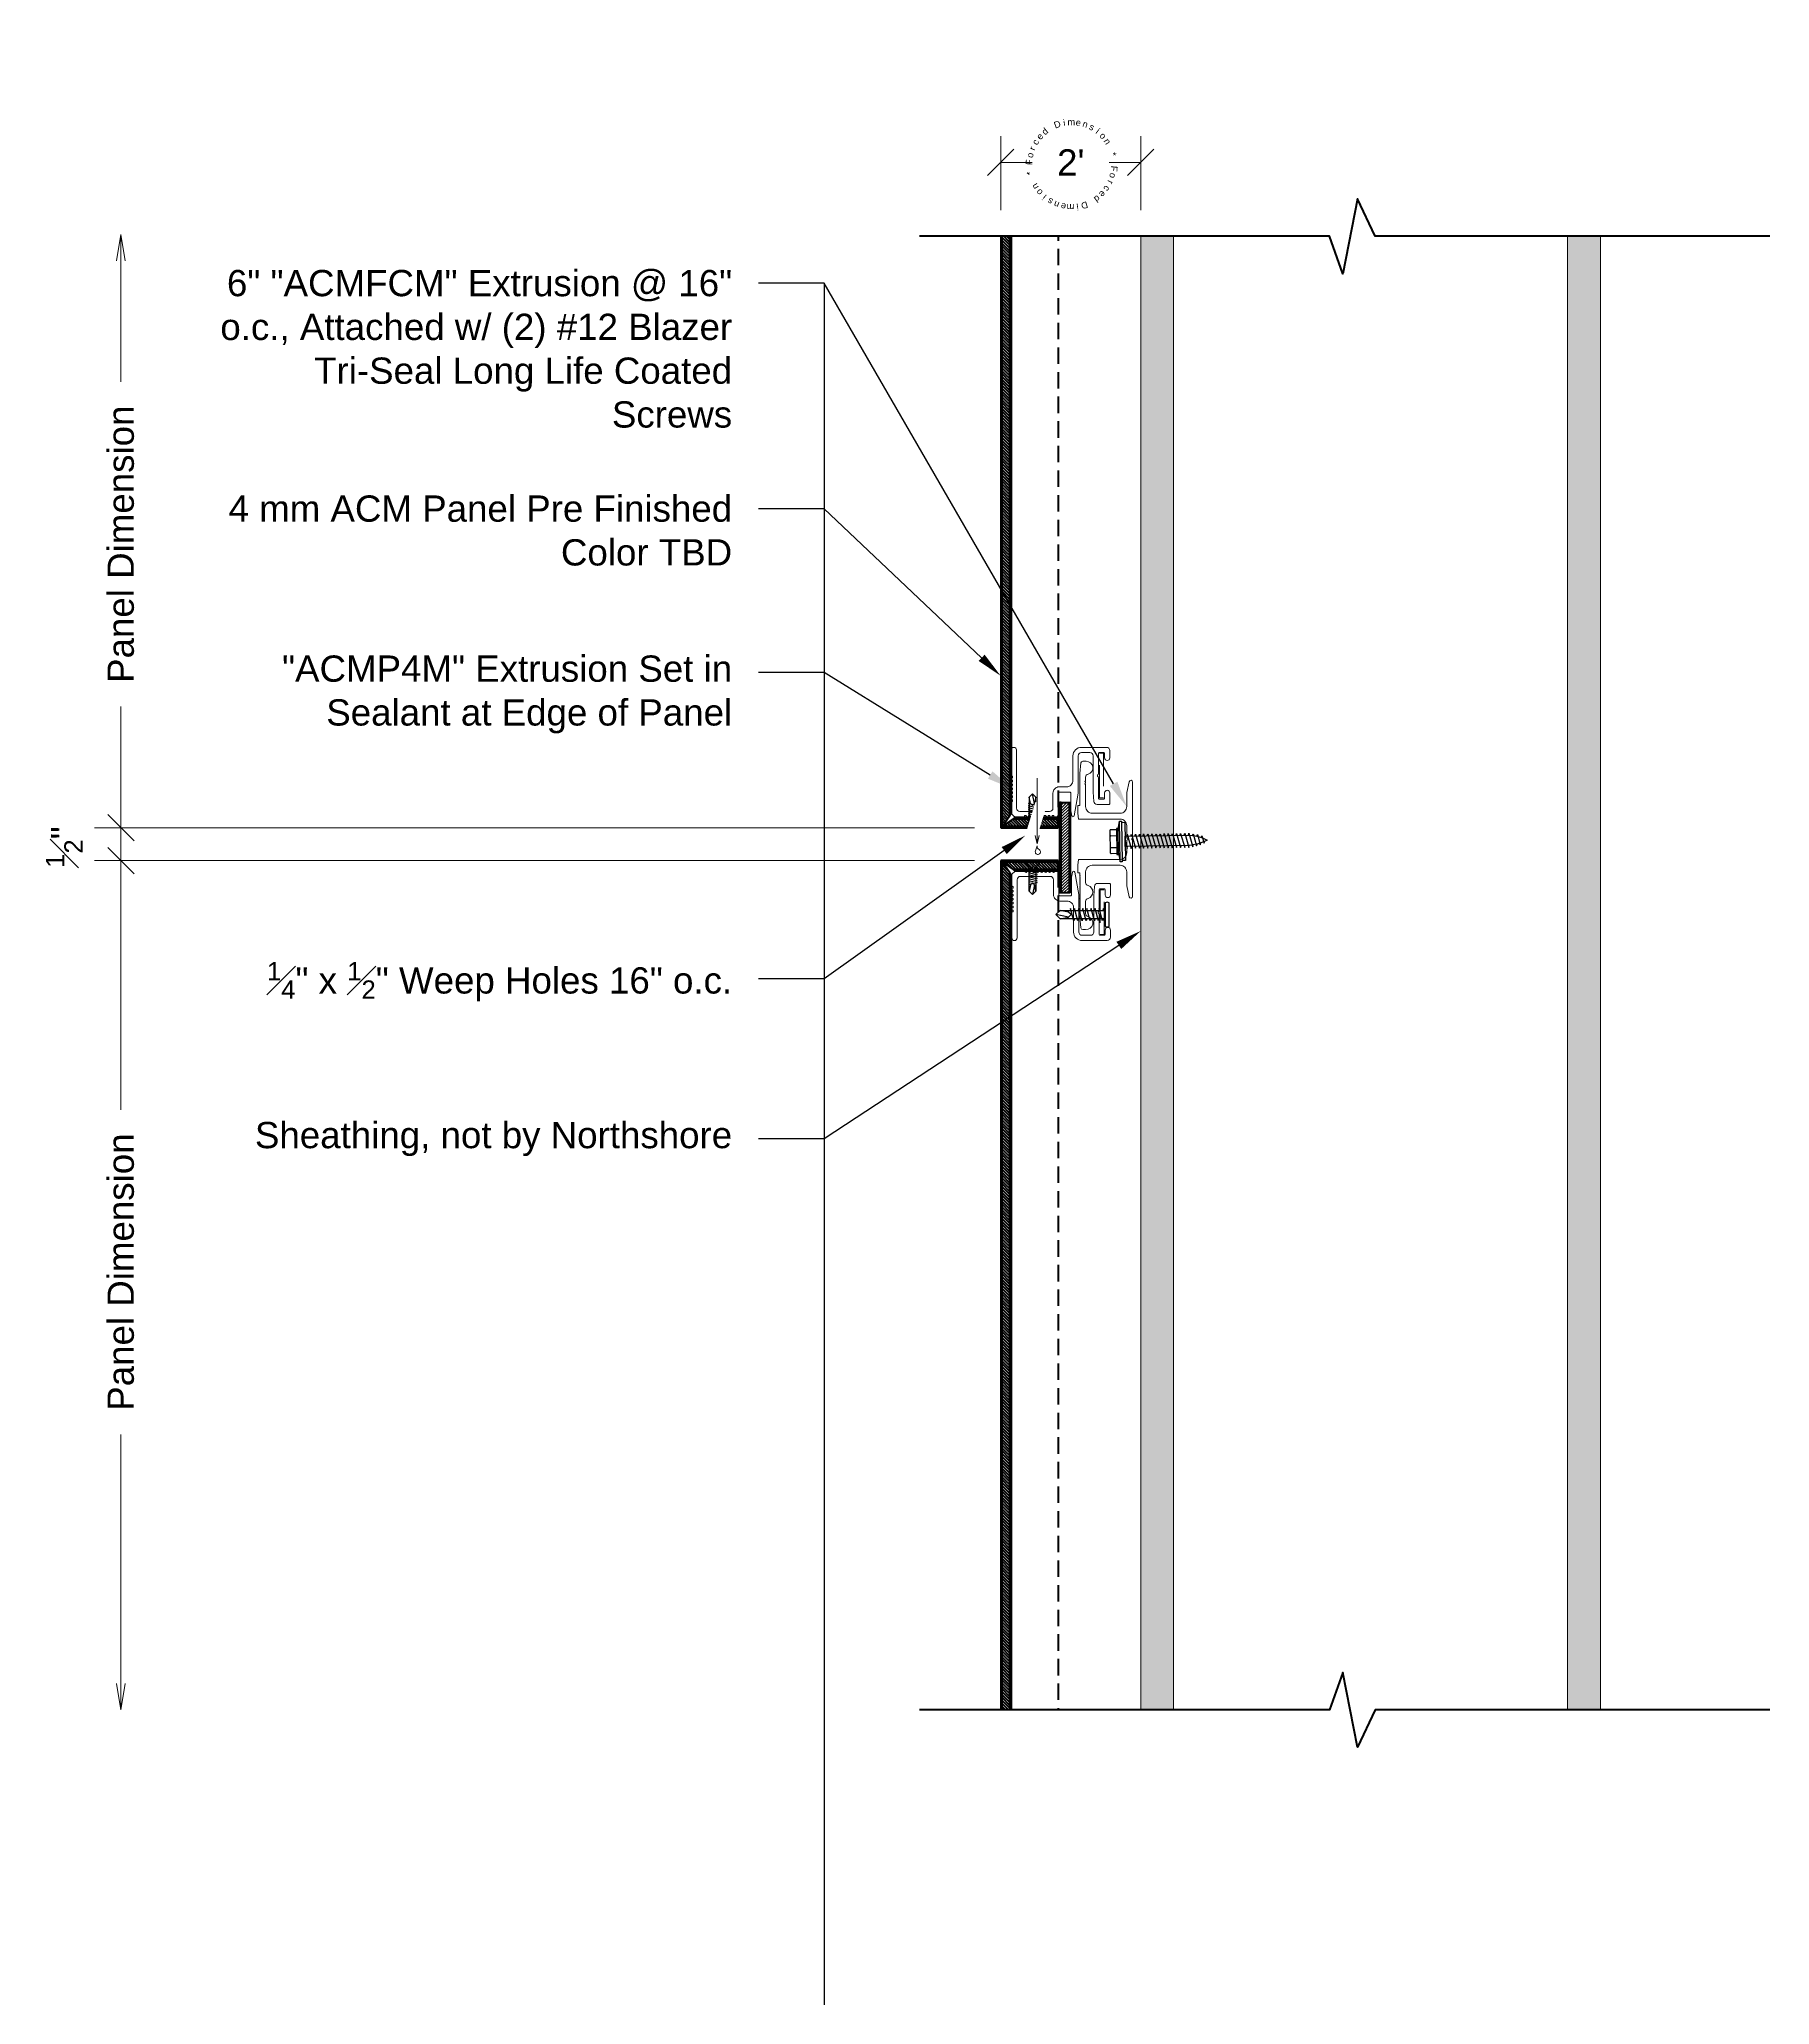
# Model space of a CAD drawing. Header units: inches. Extents: x -301 to 39679, y -468 to 370.
# Drawn here: x 113.78 to 140.13, y -304.15 to -274.22 of the extents above; entities that cross this region are included whole.
import ezdxf
from ezdxf import colors
from ezdxf.entities.mleader import LeaderData, LeaderLine
from ezdxf.enums import TextEntityAlignment as Align
from ezdxf.math import Vec2, Vec3

# ---------------------------------------------------------------- set-up
doc = ezdxf.new("R2010")
doc.units = ezdxf.units.IN
doc.header["$MEASUREMENT"] = 0
doc.linetypes.add('DASHED', pattern=[0.75, 0.5, -0.25])
doc.linetypes.add('DASHED2', pattern=[0.375, 0.25, -0.125])
doc.layers.get('Defpoints').update_dxf_attribs({"color": 3})
for name, color, linetype, lineweight in [('NSE-By_Others', 252, 'Continuous', 0), ('NSE-Call-Outs', 51, 'Continuous', 13), ('NSE-Dimensions', 51, 'Continuous', 13), ('NSE-Furring 01', 30, 'Continuous', 18), ('NSE-Hardware', 111, 'Continuous', 25), ('NSE-Hatch', 253, 'Continuous', 13), ('NSE-Notes', 11, 'Continuous', 40), ('NSE-Panels 01', 1, 'Continuous', 40)]:
    doc.layers.add(name, color=color, linetype=linetype, lineweight=lineweight)
doc.layers.add('NSE-Construction', color=86, linetype='Continuous', plot=False)
doc.layers.add('Wipeouts', color=7, linetype='Continuous')
doc.styles.add('001 - NSSM - Standard', font='arial.ttf', dxfattribs={"height": 0.1})
doc.styles.add('004 - NSSM - Standard', font='arial.ttf', dxfattribs={"height": 0.4})
doc.styles.add('3_0-0_TEXT', font='simplex.shx', dxfattribs={"width": 0.7, "height": 0.375})
doc.styles.add('Anno - NSSM - Standard', font='arial.ttf', dxfattribs={"height": 0.1})
doc.dimstyles.new('$$$FASTENER$$$', dxfattribs={"dimtxt": 0.375, "dimasz": 0, "dimexe": 0, "dimexo": 0, "dimgap": 0, "dimtad": 0, "dimtih": 1, "dimtoh": 1, "dimdec": 4, "dimzin": 3, "dimdsep": 46, "dimlunit": 4, "dimtxsty": '3_0-0_TEXT', "dimblk": 'NONE', "dimcen": 0, "dimclrd": 256, "dimclre": 256, "dimclrt": 256, "dimadec": 0, "dimazin": 0, "dimtfac": 0.375, "dimtdec": 4, "dimtofl": 0, "dimtmove": 1, "dimatfit": 3, "dimldrblk": 'NONE', "dimfxl": 1, "dimtolj": 1, "dimtzin": 0, "dimarcsym": 0})
doc.dimstyles.new('004 - NSSM - Standard$0', dxfattribs={"dimtxt": 0.4, "dimasz": 0.4, "dimexe": 0.4, "dimexo": 0.4, "dimgap": 0.4, "dimtad": 0, "dimdec": 4, "dimzin": 3, "dimdsep": 46, "dimlunit": 5, "dimtxsty": '004 - NSSM - Standard', "dimblk": 'OBLIQUE', "dimcen": 0.4, "dimclrd": 256, "dimclre": 256, "dimclrt": 256, "dimazin": 0, "dimtfac": 0.7, "dimtdec": 4, "dimtmove": 1, "dimatfit": 2, "dimfxl": 1, "dimtfill": 1, "dimtfillclr": 11, "dimfrac": 1, "dimtolj": 1, "dimtzin": 0, "dimlwd": 0, "dimlwe": 0, "dimarcsym": 0})
doc.dimstyles.get("Standard").update_dxf_attribs({"dimtxt": 0.18, "dimasz": 0.18, "dimexe": 0.18, "dimexo": 0.0625, "dimgap": 0.09, "dimtad": 0, "dimtih": 1, "dimtoh": 1, "dimdec": 4, "dimzin": 0, "dimdsep": 46, "dimtxsty": 'Standard', "dimcen": 0.09, "dimadec": 0, "dimazin": 0, "dimtfac": 1, "dimtdec": 4, "dimtofl": 0, "dimtmove": 0, "dimatfit": 3, "dimfxl": 1, "dimtolj": 1, "dimtzin": 0, "dimarcsym": 0})

# ---------------------------------------------------------------- blocks, each defined once
blk = doc.blocks.new('*U38')
h = blk.add_hatch()
h.set_pattern_fill('AR-SAND', color=256, scale=0.125)
h.set_pattern_definition([(37.5, (0, 12.23034), (-0.0078742, 0.240853), [0, -0.19, 0, -0.2125, 0, -0.203125]), (7.5, (0, 12.23034), (0.221222, 0.352768), [0, -0.1025, 0, -0.17125, 0, -0.065625]), (327.5, (-0.15375, 12.23034), (0.3892677, 0.0007074), [0, -0.0625, 0, -0.225, 0, -0.29375]), (317.5, (-0.15375, 12.23034), (0.375766, 0.109709), [0, -0.03125, 0, -0.1475, 0, -0.16875])])
h.paths.add_polyline_path([(0, 0), (0.5, 0), (0.5, 24.23), (0, 24.23)])
blk.add_lwpolyline([(0, 0), (0.5, 0), (0.5, 24.23), (0, 24.23)], close=True)
at = {"layer": 'NSE-Construction', "insert": (0.066, 0.329), "char_height": 0.1, "attachment_point": 1, "style": 'Anno - NSSM - Standard'}
blk.add_mtext_dynamic_manual_height_columns('\\A1;{\\H0.7x;\\S1#2;\\H1.42857x;"}', width=0.38327, gutter_width=0.5, heights=[0], dxfattribs=at)
blk = doc.blocks.new('*U37')
h = blk.add_hatch()
h.set_pattern_fill('AR-SAND', color=256, scale=0.125)
h.set_pattern_definition([(37.5, (0, 13.07862), (-0.0078742, 0.240853), [0, -0.19, 0, -0.2125, 0, -0.203125]), (7.5, (0, 13.07862), (0.221222, 0.352768), [0, -0.1025, 0, -0.17125, 0, -0.065625]), (327.5, (-0.15375, 13.07862), (0.3892677, 0.0007074), [0, -0.0625, 0, -0.225, 0, -0.29375]), (317.5, (-0.15375, 13.07862), (0.375766, 0.1097094), [0, -0.03125, 0, -0.1475, 0, -0.16875])])
h.paths.add_polyline_path([(0, 0), (0.5, 0), (0.5, 25.079), (0, 25.079)])
blk.add_lwpolyline([(0, 0), (0.5, 0), (0.5, 25.079), (0, 25.079)], close=True)
at = {"layer": 'NSE-Construction', "insert": (0.066, 0.329), "char_height": 0.1, "attachment_point": 1, "style": 'Anno - NSSM - Standard'}
blk.add_mtext_dynamic_manual_height_columns('\\A1;{\\H0.7x;\\S1#2;\\H1.42857x;"}', width=0.38327, gutter_width=0.5, heights=[0], dxfattribs=at)
blk = doc.blocks.new('*U40')
at = {"layer": 'NSE-Panels 01'}
h = blk.add_hatch(dxfattribs=at)
h.set_pattern_fill('ANSI31', color=8, scale=0.25)
h.set_pattern_definition([(45, (33.66664, -7.12615), (-0.022097087, 0.022097087), [])])
edge = h.paths.add_edge_path()
edge.add_line((0, 9.802), (0.687, 9.802))
edge.add_line((0, 9.782), (0, 9.939))
edge.add_line((0.855, 9.919), (0, 9.919))
edge.add_line((0.855, 9.919), (0.687, 9.802))
h = blk.add_hatch(dxfattribs=at)
h.set_pattern_fill('ANSI31', color=8, scale=0.25)
h.set_pattern_definition([(45, (33.66664, -9.24677), (-0.022097087, 0.022097087), [])])
h.paths.add_polyline_path([(0.737, 0.03), (0.737, 9.751), (0.855, 9.919), (0.855, -0.138)])
h = blk.add_hatch(dxfattribs=at)
h.set_pattern_fill('ANSI31', color=8, scale=0.25)
h.set_pattern_definition([(45, (33.66664, -5.222796), (-0.022097087, 0.022097087), [])])
edge = h.paths.add_edge_path()
edge.add_line((0.687, -0.02), (0.855, -0.138))
edge.add_line((0.687, -0.02), (0, -0.02))
edge.add_line((0, -0.138), (0.855, -0.138))
edge.add_line((0, -0.157), (0, 0))
at = {"color": 8, "linetype": 'DASHED2'}
blk.add_line((0, 9.782), (0, 0), dxfattribs=at)
at = {"layer": 'NSE-Panels 01'}
for p, q in [((0, 9.782), (0, 9.939)), ((0, 9.939), (0.875, 9.939)), ((0.855, 9.919), (0, 9.919)), ((0, 9.919), (0, 9.802)), ((0.855, 9.919), (0.687, 9.802)), ((0.737, 9.751), (0.855, 9.919)), ((0.855, -0.138), (0.855, 9.919)), ((0.875, 9.939), (0.875, -0.157)), ((0, 9.802), (0.687, 9.802)), ((0.659, 9.782), (0, 9.782)), ((0.687, 9.802), (0.659, 9.782)), ((0.737, 9.751), (0.718, 9.723)), ((0.718, 9.723), (0.718, 0.059)), ((0.737, 0.03), (0.737, 9.751)), ((0, -0.157), (0, 0)), ((0, 0), (0.659, 0)), ((0.718, 0.059), (0.737, 0.03)), ((0.855, -0.138), (0.737, 0.03)), ((0.687, -0.02), (0, -0.02)), ((0, -0.02), (0, -0.138)), ((0, -0.138), (0.855, -0.138)), ((0.875, -0.157), (0, -0.157)), ((0.659, 0), (0.687, -0.02)), ((0.687, -0.02), (0.855, -0.138))]:
    blk.add_line(p, q, dxfattribs=at)
blk = doc.blocks.new('_None')
blk = doc.blocks.new('*U49')
at = {"linetype": 'Continuous'}
blk.add_lwpolyline([(0.642, 1.543), (0.77, 1.543, -0.414214), (0.9, 1.413), (0.9, 1.041, 0.414214), (1, 0.941), (1.109, 0.941, -0.414214), (1.205, 0.845), (1.205, 0.616, 0.414214), (1.255, 0.566), (1.71, 0.566, 0.414214), (1.76, 0.616), (1.76, 1.503, -1), (1.84, 1.503), (1.84, 1.121, -0.302776), (1.827, 1.103, 0.666667), (1.827, 1.08, -0.666667), (1.827, 1.043, 0.666667), (1.827, 1.02, -0.666667), (1.827, 0.983, 0.666667), (1.827, 0.96, -0.666667), (1.827, 0.923, 0.666667), (1.827, 0.9, -0.666667), (1.827, 0.863, 0.666667), (1.827, 0.84, -0.666667), (1.827, 0.803, 0.666667), (1.827, 0.78, -0.666667), (1.827, 0.743, 0.666667), (1.827, 0.72, -0.302776), (1.84, 0.701), (1.84, 0.539, -0.198912), (1.835, 0.528), (1.797, 0.491, -0.198912), (1.786, 0.486), (1.654, 0.486, -0.302776), (1.636, 0.498, 0.666667), (1.612, 0.498, -0.666667), (1.576, 0.498, 0.666667), (1.552, 0.498, -0.666667), (1.516, 0.498, 0.666667), (1.492, 0.498, -0.666667), (1.456, 0.498, 0.666667), (1.432, 0.498, -0.666667), (1.396, 0.498, 0.666667), (1.372, 0.498, -0.666667), (1.336, 0.498, 0.666667), (1.312, 0.498, -0.666667), (1.276, 0.498, 0.666667), (1.252, 0.498, -0.666667), (1.216, 0.498, 0.666667), (1.192, 0.498, -0.302776), (1.174, 0.486), (1.141, 0.486, -0.414214), (1.125, 0.502), (1.125, 0.845, 0.414214), (1.109, 0.861), (0.948, 0.861, 0.414214), (0.932, 0.845), (0.932, 0.58, -0.045635), (0.931, 0.577), (0.917, 0.5, -0.832406), (0.883, 0.5), (0.82, 0.843, -0.045635), (0.82, 0.845), (0.82, 1.413, 0.414214), (0.77, 1.463), (0.642, 1.463, 0.414214), (0.592, 1.413), (0.592, 0.861, -0.01996), (0.592, 0.86), (0.581, 0.719, -0.391021), (0.531, 0.673), (0.354, 0.673, -0.414214), (0.338, 0.689), (0.338, 0.849, -1), (0.418, 0.849), (0.418, 0.769, 0.414214), (0.434, 0.753), (0.496, 0.753, 0.414214), (0.512, 0.769), (0.512, 1.086, -0.262938), (0.52, 1.1, 0.564932), (0.52, 1.125, -0.262938), (0.512, 1.139), (0.512, 1.447, 0.414214), (0.496, 1.463), (0.434, 1.463, 0.414214), (0.418, 1.447), (0.418, 1.383, -1), (0.338, 1.383), (0.338, 1.493, -0.414214), (0.388, 1.543), (0.706, 1.543)], format="xyb", dxfattribs=at)
at = {"linetype": 'DASHED', "lineweight": 0, "transparency": 16777216}
blk.add_lwpolyline([(0.496, 0.772), (0.496, 1.452), (0.434, 1.452), (0.434, 0.772)], close=True, dxfattribs=at)
blk = doc.blocks.new('*U41')
at = {"layer": 'NSE-Panels 01'}
h = blk.add_hatch(dxfattribs=at)
h.set_pattern_fill('ANSI31', color=8, scale=0.25)
h.set_pattern_definition([(45, (33.66664, -3.323375), (-0.022097087, 0.022097087), [])])
edge = h.paths.add_edge_path()
edge.add_line((0, 13.604), (0.687, 13.604))
edge.add_line((0, 13.584), (0, 13.742))
edge.add_line((0.855, 13.722), (0, 13.722))
edge.add_line((0.855, 13.722), (0.687, 13.604))
h = blk.add_hatch(dxfattribs=at)
h.set_pattern_fill('ANSI31', color=8, scale=0.25)
h.set_pattern_definition([(45, (33.66664, 20.888387), (-0.022097087, 0.022097087), [])])
h.paths.add_polyline_path([(0.737, 0.03), (0.737, 13.554), (0.855, 13.722), (0.855, -0.137)])
h = blk.add_hatch(dxfattribs=at)
h.set_pattern_fill('ANSI31', color=8, scale=0.25)
h.set_pattern_definition([(45, (33.66664, -5.222796), (-0.022097087, 0.022097087), [])])
edge = h.paths.add_edge_path()
edge.add_line((0.687, -0.02), (0.855, -0.137))
edge.add_line((0.687, -0.02), (0, -0.02))
edge.add_line((0, -0.137), (0.855, -0.137))
edge.add_line((0, -0.157), (0, 0))
at = {"color": 8, "linetype": 'DASHED2'}
blk.add_line((0, 13.584), (0, 0), dxfattribs=at)
at = {"layer": 'NSE-Panels 01'}
for p, q in [((0, 13.584), (0, 13.742)), ((0, 13.742), (0.875, 13.742)), ((0.855, 13.722), (0, 13.722)), ((0, 13.722), (0, 13.604)), ((0, 13.604), (0.687, 13.604)), ((0.659, 13.584), (0, 13.584)), ((0.687, 13.604), (0.659, 13.584)), ((0.855, 13.722), (0.687, 13.604)), ((0.737, 13.554), (0.718, 13.526)), ((0.718, 13.526), (0.718, 0.059)), ((0.737, 13.554), (0.855, 13.722)), ((0.737, 0.03), (0.737, 13.554)), ((0.855, -0.137), (0.855, 13.722)), ((0.875, 13.742), (0.875, -0.157)), ((0, -0.157), (0, 0)), ((0, 0), (0.659, 0)), ((0.659, 0), (0.687, -0.02)), ((0.718, 0.059), (0.737, 0.03)), ((0.855, -0.137), (0.737, 0.03)), ((0.687, -0.02), (0, -0.02)), ((0, -0.02), (0, -0.137)), ((0, -0.137), (0.855, -0.137)), ((0.875, -0.157), (0, -0.157)), ((0.687, -0.02), (0.855, -0.137))]:
    blk.add_line(p, q, dxfattribs=at)
blk = doc.blocks.new('*U48')
at = {"transparency": 16777216}
blk.add_lwpolyline([(0.798, -0.617), (0.806, -0.625), (0.798, -0.632), (0.806, -0.64), (0.798, -0.647), (0.806, -0.655), (0.798, -0.662), (0.806, -0.67), (0.798, -0.677), (0.806, -0.685), (0.798, -0.692), (0.806, -0.7), (0.798, -0.707), (0.806, -0.715), (0.798, -0.722), (0.806, -0.73), (0.798, -0.737), (0.806, -0.745), (0.798, -0.752), (0.806, -0.76), (0.798, -0.767), (0.806, -0.775), (0.798, -0.782), (0.806, -0.79), (0.798, -0.797), (0.806, -0.805), (0.798, -0.812), (0.806, -0.82), (0.798, -0.827), (0.806, -0.835), (0.798, -0.842), (0.806, -0.85), (0.798, -0.857), (0.806, -0.865), (0.798, -0.872), (0.806, -0.88), (0.798, -0.887), (0.806, -0.895), (0.798, -0.902), (0.806, -0.91), (0.798, -0.917), (0.806, -0.925), (0.798, -0.932), (0.806, -0.94), (0.798, -0.947), (0.806, -0.955), (0.798, -0.962), (0.806, -0.97), (0.798, -0.977), (0.806, -0.985), (0.798, -0.992), (0.806, -1), (0.798, -1.007), (0.806, -1.015), (0.798, -1.022), (0.806, -1.03), (0.798, -1.037), (0.806, -1.045), (0.798, -1.052), (0.806, -1.06), (0.798, -1.067), (0.806, -1.075), (0.798, -1.082), (0.806, -1.09), (0.798, -1.097), (0.806, -1.105), (0.798, -1.112), (0.806, -1.12), (0.798, -1.127), (0.806, -1.135), (0.798, -1.142), (0.806, -1.15), (0.798, -1.157), (0.806, -1.165), (0.806, -1.187), (0.789, -1.35, -0.383421), (0.761, -1.375), (0.716, -1.375, -0.918526), (0.679, -1.179, 0.337188), (0.716, -1.131), (0.716, -0.948, 0.337188), (0.679, -0.9, -0.760886), (0.679, -0.707, 0.337188), (0.716, -0.659), (0.716, -0.497, 0.414214), (0.616, -0.397), (0.19, -0.397, 0.414214), (0.09, -0.497), (0.09, -0.71), (0.055, -0.875, -0.900068), (0, -0.87), (0, -0.015, 1), (0, 0.015), (0, 0.87, -0.900068), (0.055, 0.875), (0.09, 0.71), (0.09, 0.497, 0.414214), (0.19, 0.397), (0.616, 0.397, 0.414214), (0.716, 0.497), (0.716, 0.835, 1), (0.716, 0.855), (0.716, 0.869, 1), (0.716, 0.889), (0.716, 0.943, 0.337188), (0.679, 0.991, -0.873386), (0.706, 1.187), (0.761, 1.187, -0.383421), (0.789, 1.163), (0.806, 1), (0.806, 0.513), (0.836, 0.513), (0.836, 0.397), (0.825, 0.307), (0.19, 0.307, 0.414214), (0.09, 0.207), (0.09, 0.015, 1), (0.09, -0.015), (0.09, -0.207, 0.414214), (0.19, -0.307), (0.825, -0.307), (0.836, -0.397), (0.836, -0.513), (0.806, -0.513), (0.806, -0.55), (0.798, -0.557), (0.806, -0.565), (0.798, -0.572), (0.806, -0.58), (0.798, -0.587), (0.806, -0.595), (0.798, -0.602), (0.806, -0.61)], format="xyb", close=True, dxfattribs=at)
blk = doc.blocks.new('_Oblique')
at = {"color": 0, "linetype": 'ByBlock', "lineweight": -2}
blk.add_line((-0.5, -0.5), (0.5, 0.5), dxfattribs=at)
blk = doc.blocks.new('_Open')
at = {"color": 0, "linetype": 'ByBlock', "lineweight": -2}
for p, q in [((-1, 0.167), (0, 0)), ((-1, -0.167), (0, 0)), ((0, 0), (-1, 0))]:
    blk.add_line(p, q, dxfattribs=at)
blk = doc.blocks.new('*D56')
at = {"layer": 'Defpoints', "color": 0, "transparency": 16777216}
for p in [(115.019, -277.194), (128.419, -277.194), (128.419, -286.229)]:
    blk.add_point(p, dxfattribs=at)
at = {"layer": 'NSE-Dimensions', "lineweight": 0, "transparency": 16777216}
for p, q in [((115.019, -277.594), (115.019, -279.44)), ((115.019, -286.229), (115.019, -284.383)), ((128.019, -286.229), (114.619, -286.229))]:
    blk.add_line(p, q, dxfattribs=at)
at = {"layer": 'NSE-Dimensions', "lineweight": 0, "transparency": 16777216, "xscale": 0.4, "yscale": 0.4, "zscale": 0.4}
for name, p, rotation in [('_Open', (115.019, -277.194), 90), ('_Oblique', (115.019, -286.229), 270)]:
    blk.add_blockref(name, p, dxfattribs=dict(at, rotation=rotation))
at = {"layer": 'NSE-Dimensions', "transparency": 16777216, "insert": (115.019, -281.912), "char_height": 0.4, "attachment_point": 5, "rotation": 90, "style": '004 - NSSM - Standard', "bg_fill": 3, "box_fill_scale": 1.25, "bg_fill_color": 256, "bg_fill_true_color": 13158600, "bg_fill_transparency": 0}
blk.add_mtext('\\A1;Panel Dimension', dxfattribs=at)
blk = doc.blocks.new('*D57')
at = {"layer": 'Defpoints', "color": 0, "transparency": 16777216}
for p in [(128.419, -286.729), (115.019, -299.663), (127.183, -299.663)]:
    blk.add_point(p, dxfattribs=at)
at = {"layer": 'NSE-Dimensions', "lineweight": 0, "transparency": 16777216}
for p, q in [((128.019, -286.729), (114.619, -286.729)), ((115.019, -286.729), (115.019, -290.525)), ((115.019, -299.263), (115.019, -295.467))]:
    blk.add_line(p, q, dxfattribs=at)
at = {"layer": 'NSE-Dimensions', "lineweight": 0, "transparency": 16777216, "xscale": 0.4, "yscale": 0.4, "zscale": 0.4}
for name, p, rotation in [('_Oblique', (115.019, -286.729), 90), ('_Open', (115.019, -299.663), 270)]:
    blk.add_blockref(name, p, dxfattribs=dict(at, rotation=rotation))
at = {"layer": 'NSE-Dimensions', "transparency": 16777216, "insert": (115.019, -292.996), "char_height": 0.4, "attachment_point": 5, "rotation": 90, "style": '004 - NSSM - Standard', "bg_fill": 3, "box_fill_scale": 1.25, "bg_fill_color": 256, "bg_fill_true_color": 13158600, "bg_fill_transparency": 0}
blk.add_mtext('\\A1;Panel Dimension', dxfattribs=at)
blk = doc.blocks.new('*D58')
at = {"layer": 'Defpoints', "color": 0, "transparency": 16777216}
for p in [(128.419, -286.229), (115.019, -286.729), (128.419, -286.729)]:
    blk.add_point(p, dxfattribs=at)
at = {"layer": 'NSE-Dimensions', "lineweight": 0, "transparency": 16777216}
for p, q in [((115.019, -286.229), (115.019, -285.829)), ((128.019, -286.229), (114.619, -286.229)), ((115.019, -286.229), (115.019, -286.729)), ((128.019, -286.729), (114.619, -286.729)), ((115.019, -286.729), (115.019, -287.129))]:
    blk.add_line(p, q, dxfattribs=at)
at = {"layer": 'NSE-Dimensions', "lineweight": 0, "transparency": 16777216, "xscale": 0.4, "yscale": 0.4, "zscale": 0.4}
for p, rotation in [((115.019, -286.229), 270), ((115.019, -286.729), 90)]:
    blk.add_blockref('_Oblique', p, dxfattribs=dict(at, rotation=rotation))
at = {"layer": 'NSE-Dimensions', "transparency": 16777216, "insert": (114.157, -286.524), "char_height": 0.4, "attachment_point": 5, "rotation": 90, "style": '004 - NSSM - Standard', "bg_fill": 3, "box_fill_scale": 1.25, "bg_fill_color": 256, "bg_fill_true_color": 13158600, "bg_fill_transparency": 0}
blk.add_mtext('\\A1;{\\H0.7x;\\S1#2;}"', dxfattribs=at)
blk = doc.blocks.new('*U26')
at = {"layer": 'NSE-Panels 01', "lineweight": 0}
h = blk.add_hatch(dxfattribs=at)
h.set_pattern_fill('ANSI31', color=8, scale=0.25, angle=180, style=0)
h.set_pattern_definition([(225, (-105.01731, -112.37438), (0.022097087, -0.022097087), [])])
h.paths.add_polyline_path([(0.02, 1.375), (0.1375, 1.375), (0.1375, 0), (0.02, 0)])
at = {"layer": 'NSE-Panels 01'}
for p, q in [((0.02, 0), (0, 0)), ((0.1375, 0), (0.1575, 0))]:
    blk.add_line(p, q, dxfattribs=at)
for points in [[(0, 1.375), (0.1575, 1.375), (0.1575, 0), (0, 0)], [(0.02, 1.375), (0.1375, 1.375), (0.1375, 0), (0.02, 0)]]:
    blk.add_lwpolyline(points, close=True, dxfattribs=at)
blk = doc.blocks.new('*U44')
blk.add_wipeout([(-6.558, 0), (-0.315, 0), (-0.112, 0.569), (0.112, -0.569), (0.383, 0), (6.39, 0), (6.39, -3), (-6.558, -2.969)]).dxf.layer = 'Wipeouts'
blk.add_lwpolyline([(6.39, 0), (0.383, 0), (0.112, -0.569), (-0.112, 0.569), (-0.315, 0), (-6.558, 0)])
blk = doc.blocks.new('*U45')
blk.add_wipeout([(-6.558, 0), (-0.315, 0), (-0.112, -0.569), (0.112, 0.569), (0.383, 0), (6.39, 0), (6.39, 3), (-6.558, 2.969)]).dxf.layer = 'Wipeouts'
blk.add_lwpolyline([(6.39, 0), (0.383, 0), (0.112, 0.569), (-0.112, -0.569), (-0.315, 0), (-6.558, 0)])
blk = doc.blocks.new('*D53')
at = {"layer": 'Defpoints', "color": 0, "transparency": 16777216}
for p in [(130.552, -276.098), (128.419, -277.223), (130.552, -277.223)]:
    blk.add_point(p, dxfattribs=at)
at = {"layer": 'NSE-Dimensions', "lineweight": 0, "transparency": 16777216}
for p, q in [((128.419, -276.823), (128.419, -275.698)), ((130.552, -276.823), (130.552, -275.698)), ((128.419, -276.098), (128.898, -276.098)), ((130.552, -276.098), (130.073, -276.098))]:
    blk.add_line(p, q, dxfattribs=at)
at = {"layer": 'NSE-Dimensions', "lineweight": 0, "transparency": 16777216, "xscale": 0.4, "yscale": 0.4, "zscale": 0.4, "rotation": 180}
blk.add_blockref('_Oblique', (128.419, -276.098), dxfattribs=at)
at = {"layer": 'NSE-Dimensions', "lineweight": 0, "transparency": 16777216, "xscale": 0.4, "yscale": 0.4, "zscale": 0.4}
blk.add_blockref('_Oblique', (130.552, -276.098), dxfattribs=at)
at = {"layer": 'NSE-Dimensions', "transparency": 16777216, "insert": (129.486, -276.098), "char_height": 0.4, "attachment_point": 5, "style": '004 - NSSM - Standard', "bg_fill": 3, "box_fill_scale": 1.25, "bg_fill_color": 256, "bg_fill_true_color": 13158600, "bg_fill_transparency": 0}
blk.add_mtext("\\A1;2'", dxfattribs=at)
blk = doc.blocks.new('ForcedDimension Note')
at = {"layer": 'Defpoints', "color": 3, "style": '001 - NSSM - Standard'}
for s, rotation, p in [('D', 19.67175, (-0.0505, 0.1412)), ('i', 10.08453, (-0.0263, 0.1477)), ('m', 0.4973, (-0.0013, 0.15)), ('e', 350.91008, (0.0237, 0.1481)), ('n', 341.32286, (0.048, 0.1421)), ('s', 331.73564, (0.071, 0.1321)), ('c', 58.02063, (-0.1272, 0.0794)), ('e', 48.43341, (-0.1122, 0.0995)), ('d', 38.84619, (-0.0941, 0.1168)), ('i', 322.14842, (0.092, 0.1184)), ('o', 312.5612, (0.1105, 0.1015)), ('n', 302.97398, (0.1258, 0.0816)), ('F', 86.78229, (-0.1498, 0.0084)), ('o', 77.19507, (-0.1463, 0.0332)), ('r', 67.60785, (-0.1387, 0.0571)), ('*', 283.79954, (0.1457, 0.0358)), ('*', 101.64235, (-0.1469, -0.0303)), ('n', 120.81679, (-0.1288, -0.0768)), ('r', 245.45066, (0.1364, -0.0623)), ('o', 255.03788, (0.1449, -0.0387)), ('F', 264.6251, (0.1493, -0.0141)), ('o', 130.40401, (-0.1142, -0.0972)), ('i', 139.99123, (-0.0964, -0.1149)), ('s', 149.57845, (-0.076, -0.1293)), ('n', 159.16567, (-0.0534, -0.1402)), ('e', 168.75289, (-0.0293, -0.1471)), ('m', 178.34011, (-0.0043, -0.1499)), ('i', 187.92733, (0.0207, -0.1486)), ('D', 197.51455, (0.0451, -0.143)), ('d', 216.689, (0.0896, -0.1203)), ('e', 226.27622, (0.1084, -0.1037)), ('c', 235.86344, (0.1242, -0.0842))]:
    blk.add_text(s, height=0.025, rotation=rotation, dxfattribs=at).set_placement(p, align=Align.CENTER)
blk = doc.blocks.new('*U30')
blk.add_lwpolyline([(0.035, -0.125), (0.035, 0.125), (0.052, 0.125), (0.052, -0.125)], close=True)
for points in [[(0.052, 0.11), (0.136, 0.05), (0.5, 0.05), (0.552, 0), (0.5, -0.05), (0.136, -0.05), (0.052, -0.11), (0.052, 0.11)], [(0.5, 0.05), (0.402, 0.029), (0.373, 0), (0.402, -0.029), (0.5, -0.05)], [(0.402, 0.029), (0.552, 0)]]:
    blk.add_leader(points, dimstyle='$$$FASTENER$$$')
at = {"has_arrowhead": 0}
for points in [[(0.143, 0.05), (0.148, 0.069), (0.184, -0.063), (0.187, -0.051)], [(0.175, 0.05), (0.18, 0.069), (0.215, -0.063), (0.218, -0.051)], [(0.206, 0.05), (0.211, 0.069), (0.246, -0.063), (0.25, -0.051)], [(0.237, 0.05), (0.242, 0.069), (0.278, -0.063), (0.281, -0.051)], [(0.268, 0.05), (0.273, 0.069), (0.309, -0.063), (0.312, -0.051)], [(0.3, 0.05), (0.305, 0.069), (0.34, -0.063), (0.343, -0.051)], [(0.331, 0.05), (0.336, 0.069), (0.371, -0.063), (0.375, -0.051)], [(0.362, 0.05), (0.367, 0.069), (0.403, -0.063), (0.406, -0.051)], [(0.136, 0), (0.153, -0.063), (0.156, -0.051)]]:
    blk.add_leader(points, dimstyle='$$$FASTENER$$$', dxfattribs=at)
blk = doc.blocks.new('*U29')
for p, q in [((-0.054, 0.185), (-0.028, 0.309)), ((-0.167, 0.09), (-0.077, 0.09)), ((-0.167, -0.09), (-0.077, -0.09)), ((-0.054, -0.175), (-0.028, -0.309))]:
    blk.add_line(p, q)
for points in [[(0, -0.309), (-0.028, -0.309), (-0.028, 0.309), (0, 0.309)], [(-0.054, 0.196), (-0.077, 0.196), (-0.077, -0.196), (-0.054, -0.196)]]:
    blk.add_lwpolyline(points, close=True)
for points in [[(-0.077, 0.18), (-0.167, 0.18, 0.414214), (-0.179, 0.168), (-0.179, -0.168, 0.414214), (-0.167, -0.18), (-0.077, -0.18)], [(-0.179, 0.103, 0.414214), (-0.167, 0.09, 0.414214), (-0.179, 0.078)], [(-0.179, -0.078, 0.414214), (-0.167, -0.09, 0.414214), (-0.179, -0.103)]]:
    blk.add_lwpolyline(points, format="xyb")
blk.add_lwpolyline([(0, 0.29), (0.052, 0.29), (0.052, -0.29), (0, -0.29)])
blk.add_leader([(0.052, 0.08), (1.015, 0.08), (1.031, 0.079), (1.08, 0.072), (1.095, 0.07), (1.146, 0.059), (1.162, 0.054), (1.214, 0.038), (1.231, 0.032), (1.302, 0), (1.259, -0.02), (1.246, -0.026), (1.203, -0.042), (1.189, -0.046), (1.145, -0.059), (1.131, -0.062), (1.087, -0.071), (1.072, -0.074), (1.015, -0.08), (0.052, -0.08), (0.052, 0.08)], dimstyle='$$$FASTENER$$$')
at = {"has_arrowhead": 0}
for points in [[(0.078, 0.08), (0.085, 0.108), (0.143, -0.108), (0.151, -0.08)], [(0.14, 0.08), (0.148, 0.108), (0.206, -0.108), (0.213, -0.08)], [(0.203, 0.08), (0.21, 0.108), (0.268, -0.108), (0.276, -0.08)], [(0.265, 0.08), (0.273, 0.108), (0.331, -0.108), (0.338, -0.08)], [(0.328, 0.08), (0.335, 0.108), (0.393, -0.108), (0.401, -0.08)], [(0.39, 0.08), (0.398, 0.108), (0.456, -0.108), (0.463, -0.08)], [(0.453, 0.08), (0.46, 0.108), (0.518, -0.108), (0.526, -0.08)], [(0.515, 0.08), (0.523, 0.108), (0.581, -0.108), (0.588, -0.08)], [(0.578, 0.08), (0.585, 0.108), (0.643, -0.108), (0.651, -0.08)], [(0.64, 0.08), (0.648, 0.108), (0.706, -0.108), (0.713, -0.08)], [(0.703, 0.08), (0.71, 0.108), (0.768, -0.108), (0.776, -0.08)], [(0.765, 0.08), (0.773, 0.108), (0.831, -0.108), (0.838, -0.08)], [(0.828, 0.08), (0.835, 0.108), (0.893, -0.108), (0.901, -0.08)], [(0.89, 0.08), (0.898, 0.108), (0.956, -0.108), (0.963, -0.08)], [(0.953, 0.08), (0.96, 0.108), (1.018, -0.108), (1.026, -0.08)], [(1.015, 0.08), (1.023, 0.108), (1.079, -0.099), (1.087, -0.071)], [(1.08, 0.072), (1.087, 0.1), (1.138, -0.087), (1.145, -0.059)], [(1.146, 0.059), (1.153, 0.087), (1.195, -0.07), (1.203, -0.042)], [(1.214, 0.038), (1.221, 0.066), (1.252, -0.048), (1.259, -0.02)], [(0.052, 0), (0.081, -0.108), (0.088, -0.08)]]:
    blk.add_leader(points, dimstyle='$$$FASTENER$$$', dxfattribs=at)
blk = doc.blocks.new('*U31')
for points in [[(-0.011, 0.18), (-0.011, -0.18)], [(0.052, -0.18), (0.052, 0.18)]]:
    blk.add_lwpolyline(points)
for centre, start, end in [((0.02, 0.117), 63.732, 116.268), ((0.02, -0.117), 243.732, 296.268)]:
    blk.add_arc(centre, 0.0706, start, end)
for points in [[(0.052, 0.065), (0.735, 0.065), (0.802, 0), (0.735, -0.065), (0.052, -0.065), (0.052, 0.065)], [(0.735, 0.065), (0.607, 0.037), (0.569, 0), (0.607, -0.037), (0.735, -0.065)], [(0.607, 0.037), (0.802, 0)]]:
    blk.add_leader(points, dimstyle='$$$FASTENER$$$')
at = {"has_arrowhead": 0}
for points in [[(0.081, 0.065), (0.089, 0.095), (0.14, -0.095), (0.148, -0.065)], [(0.143, 0.065), (0.151, 0.095), (0.202, -0.095), (0.21, -0.065)], [(0.206, 0.065), (0.214, 0.095), (0.265, -0.095), (0.273, -0.065)], [(0.268, 0.065), (0.276, 0.095), (0.327, -0.095), (0.335, -0.065)], [(0.331, 0.065), (0.339, 0.095), (0.39, -0.095), (0.398, -0.065)], [(0.393, 0.065), (0.401, 0.095), (0.452, -0.095), (0.46, -0.065)], [(0.456, 0.065), (0.464, 0.095), (0.515, -0.095), (0.523, -0.065)], [(0.518, 0.065), (0.526, 0.095), (0.577, -0.095), (0.585, -0.065)], [(0.052, 0), (0.077, -0.095), (0.085, -0.065)]]:
    blk.add_leader(points, dimstyle='$$$FASTENER$$$', dxfattribs=at)
blk = doc.blocks.new('weep')
at = {"color": 143}
blk.add_lwpolyline([(-0.407, -0.335, -0.391336), (-0.435, -0.279), (-0.463, -0.356, 2.414214), (-0.413, -0.332)], format="xyb", dxfattribs=at)
blk.add_wipeout([(-0.598, -0.049), (-0.462, 0.388), (-0.275, 0.388), (-0.41, -0.049)])
at = {"color": 8, "linetype": 'Continuous'}
blk.add_leader([(-0.436, -0.246), (-0.436, 0.596)], dimstyle='Standard', override={"dimscale": 1, "dimasz": 0.125, "dimgap": 0.4, "dimtad": 0, "dimclrd": 9, "dimldrblk": 'Open30'}, dxfattribs=at)

msp = doc.modelspace()

# ---------------------------------------------------------------- linework, layer by layer
at = {"layer": 'NSE-Construction'}
msp.add_line((125.72863, -277.93873), (125.72863, -304.15222), dxfattribs=at)

# ---------------------------------------------------------------- block references
at = {"layer": 'NSE-By_Others', "rotation": 180}
for name, p in [('*U37', (137.55208, -276.17702)), ('*U38', (131.05208, -276.44314))]:
    msp.add_blockref(name, p, dxfattribs=at)
at = {"layer": 'NSE-Furring 01', "xscale": -1}
msp.add_blockref('*U49', (130.41899, -286.54803), dxfattribs=at)
at = {"layer": 'NSE-Hardware', "xscale": -1, "rotation": 270}
msp.add_blockref('*U30', (128.90274, -286.26484), dxfattribs=at)
at = {"layer": 'NSE-Hardware'}
for name, p, rotation in [('*U29', (130.26279, -286.43768), 0.9456896991904782), ('*U31', (130.05939, -287.55276), 180)]:
    msp.add_blockref(name, p, dxfattribs=dict(at, rotation=rotation))
at = {"layer": 'NSE-Panels 01', "xscale": -1}
msp.add_blockref('*U40', (129.29399, -286.07182), dxfattribs=at)

# ---------------------------------------------------------------- next in the draw order: leaders
at = {"layer": 'NSE-Call-Outs'}
ml = msp.add_multileader_mtext('Standard', dxfattribs=at)
ml.set_content('"ACMP4M" Extrusion Set in Sealant at Edge of Panel', color=256, style='004 - NSSM - Standard')
ml.set_leader_properties(color=256)
ml.build(insert=Vec2(0, 0))
ml.multileader.update_dxf_attribs({"dogleg_length": 1, "arrow_head_size": 0.4})
ctx = ml.context
ctx.base_point, ctx.char_height, ctx.arrow_head_size, ctx.landing_gap_size, ctx.plane_origin = Vec3(117.13655, -283.86526), 0.4, 0.4, 0.4, Vec3(104.09189, -264.16924)
ctx.text_align_type = 2
notes = []
notes.append((ctx, [(1, (1, 1, 0), (125.72863, -283.86526), (-1, 0), 1, [(0, [(128.59948, -285.63653)], 0, [])])]))
ctx.mtext.insert, ctx.mtext.width, ctx.mtext.defined_height, ctx.mtext.alignment, ctx.mtext.flow_direction = Vec3(124.32863, -283.60646), 8, 0.24183, 3, 5
ctx.mtext.has_bg_fill, ctx.mtext.bg_color, ctx.mtext.bg_scale_factor, ctx.mtext.bg_transparency, ctx.mtext.use_window_bg_color = 1, -1027028792, 1.5, 0, 1
ml = msp.add_multileader_mtext('Standard', dxfattribs=at)
ml.set_content('\\A1;{\\H0.7x;\\S1#4;\\H1.4286x;" x \\H0.7x;\\S1#2;\\H1.42857x;" Weep Holes 16" o.c.}', color=256, style='004 - NSSM - Standard')
ml.set_leader_properties(color=256)
ml.build(insert=Vec2(0, 0))
ml.multileader.update_dxf_attribs({"dogleg_length": 1, "arrow_head_size": 0.4})
ctx = ml.context
ctx.base_point, ctx.char_height, ctx.arrow_head_size, ctx.landing_gap_size, ctx.plane_origin = Vec3(116.95093, -288.52991), 0.4, 0.4, 0.4, Vec3(112.86219, -292.35172)
ctx.text_align_type = 2
notes.append((ctx, [(0, (1, 1, 0), (125.72863, -288.52991), (-1, 0), 1, [(0, [(128.79783, -286.34515)], 0, [])])]))
ctx.mtext.insert, ctx.mtext.width, ctx.mtext.defined_height, ctx.mtext.alignment, ctx.mtext.flow_direction = Vec3(124.32863, -288.27438), 8, 0.14021, 3, 5
ctx.mtext.has_bg_fill, ctx.mtext.bg_color, ctx.mtext.bg_scale_factor, ctx.mtext.bg_transparency, ctx.mtext.use_window_bg_color = 1, -1027028792, 1.5, 0, 1
for ctx, leaders in notes:
    for number, flags, end, landing, length, lines in leaders:
        leader = LeaderData()
        leader.index, (leader.has_last_leader_line, leader.has_dogleg_vector, leader.attachment_direction) = number, flags
        leader.last_leader_point, leader.dogleg_vector, leader.dogleg_length = Vec3(end), Vec3(landing), length
        for number, points, colour, breaks in lines:
            line = LeaderLine()
            line.index, line.vertices, line.color, line.breaks = number, Vec3.list(points), colors.encode_raw_color(colour), breaks
            leader.lines.append(line)
        ctx.leaders.append(leader)

# ---------------------------------------------------------------- next in the draw order: block references
at = {"layer": 'NSE-Furring 01', "rotation": 180}
msp.add_blockref('*U49', (130.42835, -286.40452), dxfattribs=at)
at = {"layer": 'NSE-Hardware', "rotation": 270}
msp.add_blockref('*U30', (128.90274, -286.69464), dxfattribs=at)
at = {"layer": 'NSE-Panels 01', "xscale": -1}
msp.add_blockref('*U41', (129.29399, -300.47124), dxfattribs=at)

# ---------------------------------------------------------------- next in the draw order: leaders
at = {"layer": 'NSE-Call-Outs'}
ml = msp.add_multileader_mtext('Standard', dxfattribs=at)
ml.set_content('6" "ACMFCM" Extrusion @ 16" o.c., Attached w/ (2) #12 Blazer Tri-Seal Long Life Coated Screws', color=256, style='004 - NSSM - Standard')
ml.set_leader_properties(color=256)
ml.build(insert=Vec2(0, 0))
ml.multileader.update_dxf_attribs({"dogleg_length": 1, "arrow_head_size": 0.4})
ctx = ml.context
ctx.base_point, ctx.char_height, ctx.arrow_head_size, ctx.landing_gap_size, ctx.plane_origin = Vec3(116.14364, -277.93873), 0.4, 0.4, 0.4, Vec3(109.42321, -266.56479)
ctx.text_align_type = 2
notes = []
notes.append((ctx, [(0, (1, 1, 0), (125.72863, -277.93873), (-1, 0), 1, [(0, [(130.33835, -285.90727)], 0, [])])]))
ctx.mtext.insert, ctx.mtext.width, ctx.mtext.defined_height, ctx.mtext.alignment, ctx.mtext.flow_direction = Vec3(124.32863, -277.73532), 8, 1.29992, 3, 5
ctx.mtext.has_bg_fill, ctx.mtext.bg_color, ctx.mtext.bg_scale_factor, ctx.mtext.bg_transparency, ctx.mtext.use_window_bg_color = 1, -1027028792, 1.5, 0, 1
for ctx, leaders in notes:
    for number, flags, end, landing, length, lines in leaders:
        leader = LeaderData()
        leader.index, (leader.has_last_leader_line, leader.has_dogleg_vector, leader.attachment_direction) = number, flags
        leader.last_leader_point, leader.dogleg_vector, leader.dogleg_length = Vec3(end), Vec3(landing), length
        for number, points, colour, breaks in lines:
            line = LeaderLine()
            line.index, line.vertices, line.color, line.breaks = number, Vec3.list(points), colors.encode_raw_color(colour), breaks
            leader.lines.append(line)
        ctx.leaders.append(leader)

# ---------------------------------------------------------------- next in the draw order: block references
at = {"layer": 'NSE-Furring 01', "xscale": -1}
msp.add_blockref('*U48', (130.42835, -286.40452), dxfattribs=at)
at = {"layer": 'NSE-Hatch'}
msp.add_blockref('weep', (129.41057, -286.22694), dxfattribs=at)
at = {"layer": 'NSE-Panels 01', "rotation": 180}
msp.add_blockref('*U26', (129.47884, -285.84536), dxfattribs=at)

# ---------------------------------------------------------------- next in the draw order: dimensions: what is measured, and where the dimension line sits
at = {"layer": 'NSE-Dimensions'}
dim = msp.add_linear_dim(base=(115.01871, -277.19437), p1=(128.41899, -286.22932), p2=(128.41899, -277.19437), angle=90, text='Panel Dimension', dimstyle='004 - NSSM - Standard$0', override={"dimpost": '"', "dimblk1": 'Oblique', "dimblk2": 'Open', "dimsah": 1, "dimse2": 1, "dimsd2": 0}, dxfattribs=at)
dim.commit()
dim.dimension.update_dxf_attribs({"geometry": '*D56', "text_midpoint": (115.01871, -281.91185), "text_rotation": 90})

# ---------------------------------------------------------------- next in the draw order: block references
at = {"layer": 'NSE-Notes'}
msp.add_blockref('*U45', (133.74091, -277.22309), dxfattribs=at)

# ---------------------------------------------------------------- next in the draw order: dimensions: what is measured, and where the dimension line sits
at = {"layer": 'NSE-Dimensions'}
dim = msp.add_linear_dim(base=(115.01871, -299.66255), p1=(128.41899, -286.72932), p2=(127.18317, -299.66255), angle=270, text='Panel Dimension', dimstyle='004 - NSSM - Standard$0', override={"dimpost": '"', "dimblk1": 'Oblique', "dimblk2": 'Open', "dimsah": 1, "dimse2": 1, "dimsd2": 0}, dxfattribs=at)
dim.commit()
dim.dimension.update_dxf_attribs({"geometry": '*D57', "text_midpoint": (115.01871, -292.99593), "text_rotation": 90})

# ---------------------------------------------------------------- next in the draw order: leaders
at = {"layer": 'NSE-Call-Outs'}
ml = msp.add_multileader_mtext('Standard', dxfattribs=at)
ml.set_content('4 mm ACM Panel Pre Finished Color TBD', color=256, style='004 - NSSM - Standard')
ml.set_leader_properties(color=256)
ml.build(insert=Vec2(0, 0))
ml.multileader.update_dxf_attribs({"dogleg_length": 1, "arrow_head_size": 0.4})
ctx = ml.context
ctx.base_point, ctx.char_height, ctx.arrow_head_size, ctx.landing_gap_size, ctx.plane_origin = Vec3(116.30544, -281.37253), 0.4, 0.4, 0.4, Vec3(107.12753, -266.72998)
ctx.text_align_type = 2
notes = []
notes.append((ctx, [(0, (1, 1, 0), (125.72863, -281.37253), (-1, 0), 1, [(0, [(128.41899, -283.91667)], 0, [])])]))
ctx.mtext.insert, ctx.mtext.width, ctx.mtext.defined_height, ctx.mtext.alignment, ctx.mtext.flow_direction = Vec3(124.32863, -281.16912), 8, 1.61676, 3, 5
ctx.mtext.has_bg_fill, ctx.mtext.bg_color, ctx.mtext.bg_scale_factor, ctx.mtext.bg_transparency, ctx.mtext.use_window_bg_color = 1, -1027028792, 1.5, 0, 1
for ctx, leaders in notes:
    for number, flags, end, landing, length, lines in leaders:
        leader = LeaderData()
        leader.index, (leader.has_last_leader_line, leader.has_dogleg_vector, leader.attachment_direction) = number, flags
        leader.last_leader_point, leader.dogleg_vector, leader.dogleg_length = Vec3(end), Vec3(landing), length
        for number, points, colour, breaks in lines:
            line = LeaderLine()
            line.index, line.vertices, line.color, line.breaks = number, Vec3.list(points), colors.encode_raw_color(colour), breaks
            leader.lines.append(line)
        ctx.leaders.append(leader)

# ---------------------------------------------------------------- next in the draw order: block references
at = {"layer": 'NSE-Notes'}
msp.add_blockref('*U44', (133.74091, -299.66255), dxfattribs=at)

# ---------------------------------------------------------------- next in the draw order: dimensions: what is measured, and where the dimension line sits
at = {"layer": 'NSE-Dimensions'}
dim = msp.add_linear_dim(base=(130.55208, -276.09802), p1=(128.41899, -277.22309), p2=(130.55208, -277.22309), text="2'", dimstyle='004 - NSSM - Standard$0', override={"dimtih": 1, "dimtoh": 1, "dimlunit": 4, "dimpost": '', "dimadec": 0}, dxfattribs=at)
dim.commit()
dim.dimension.update_dxf_attribs({"geometry": '*D53', "text_midpoint": (129.48554, -276.09802), "dimtype": 160})
dim = msp.add_linear_dim(base=(115.01871, -286.72932), p1=(128.41899, -286.22932), p2=(128.41899, -286.72932), angle=90, dimstyle='004 - NSSM - Standard$0', override={"dimpost": '"'}, dxfattribs=at)
dim.commit()
dim.dimension.update_dxf_attribs({"geometry": '*D58', "text_midpoint": (114.1565, -286.52438), "dimtype": 160})

# ---------------------------------------------------------------- next in the draw order: leaders
at = {"layer": 'NSE-Call-Outs'}
ml = msp.add_multileader_mtext('Standard', dxfattribs=at)
ml.set_content('\\A1;Sheathing, not by Northshore', color=256, style='004 - NSSM - Standard')
ml.set_leader_properties(color=256)
ml.build(insert=Vec2(0, 0))
ml.multileader.update_dxf_attribs({"dogleg_length": 1, "arrow_head_size": 0.4})
ctx = ml.context
ctx.base_point, ctx.char_height, ctx.arrow_head_size, ctx.landing_gap_size, ctx.plane_origin = Vec3(116.7079, -290.96829), 0.4, 0.4, 0.4, Vec3(112.86219, -294.7901)
ctx.text_align_type = 2
notes = []
notes.append((ctx, [(0, (1, 1, 0), (125.72863, -290.96829), (-1, 0), 1, [(0, [(130.55208, -287.80171)], 0, [])])]))
ctx.mtext.insert, ctx.mtext.width, ctx.mtext.defined_height, ctx.mtext.alignment, ctx.mtext.flow_direction = Vec3(124.32863, -290.70949), 8, 0.14021, 3, 5
ctx.mtext.has_bg_fill, ctx.mtext.bg_color, ctx.mtext.bg_scale_factor, ctx.mtext.bg_transparency, ctx.mtext.use_window_bg_color = 1, -1027028792, 1.5, 0, 1
for ctx, leaders in notes:
    for number, flags, end, landing, length, lines in leaders:
        leader = LeaderData()
        leader.index, (leader.has_last_leader_line, leader.has_dogleg_vector, leader.attachment_direction) = number, flags
        leader.last_leader_point, leader.dogleg_vector, leader.dogleg_length = Vec3(end), Vec3(landing), length
        for number, points, colour, breaks in lines:
            line = LeaderLine()
            line.index, line.vertices, line.color, line.breaks = number, Vec3.list(points), colors.encode_raw_color(colour), breaks
            leader.lines.append(line)
        ctx.leaders.append(leader)

# ---------------------------------------------------------------- next in the draw order: block references
at = {"layer": 'Defpoints', "color": 3, "xscale": 4, "yscale": 4, "zscale": 4}
msp.add_blockref('ForcedDimension Note', (129.49937, -276.13118), dxfattribs=at)

doc.saveas('drawing.dxf')
